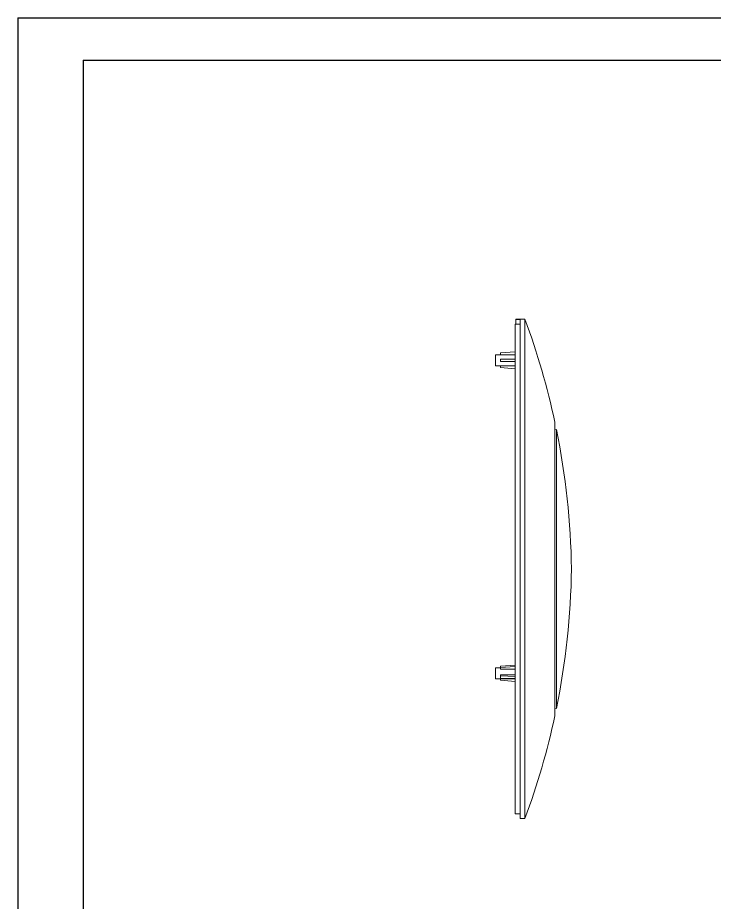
# Model space of a CAD drawing. Header units: inches. Extents: x 725 to 5279, y 573 to 1304.
# Drawn here: x 1937.9 to 2222.7, y 942.9 to 1304.4 of the extents above; entities that cross this region are included whole.
import ezdxf

# ---------------------------------------------------------------- set-up
doc = ezdxf.new("R2010")
doc.units = ezdxf.units.IN

msp = doc.modelspace()

# ---------------------------------------------------------------- linework, layer by layer
for p, q in [((1937.877052437469, 1304.355574890009), (2972.284018504673, 1304.355574890009)), ((1937.877052437469, 1304.355574890009), (1937.877052437469, 572.9567099940082)), ((1964.643413013466, 1286.941316202009), (2954.869759816673, 1286.941316202009)), ((1964.643413013466, 1286.941316202009), (1964.643413013466, 590.3709686820101))]:
    msp.add_line(p, q)
at = {"color": 7, "linetype": 'Continuous', "lineweight": 15}
for p, q in [((2141.457570382252, 1179.112885124232), (2141.257570382251, 1179.112885124232)), ((2141.257570382251, 979.1128851242315), (2141.257570382251, 1179.112885124232)), ((2145.257570382251, 1181.112885124232), (2141.457570382252, 1181.112885124232)), ((2141.457570382252, 1181.112836104612), (2141.457570382252, 1181.112885124232)), ((2141.457570382252, 1179.112835124219), (2141.457570382252, 1181.112836104612)), ((2143.257570382251, 977.1128851242315), (2143.257570382251, 1181.082243266763)), ((2145.257570382251, 977.1128851242315), (2145.257570382251, 1181.112885124232)), ((2141.257570382251, 1167.887817105387), (2135.257570382252, 1167.362885124232)), ((2135.257570382252, 1166.612885124232), (2133.257570382252, 1166.612885124232)), ((2133.257570382252, 1166.612885124232), (2133.257570382252, 1162.112885124232)), ((2135.257570382252, 1166.556626221079), (2135.257570382252, 1167.362885124232)), ((2141.257570382251, 1166.556626221079), (2135.257570382252, 1166.556626221079)), ((2135.257570382252, 1163.862885124232), (2135.257570382252, 1164.862885124232)), ((2141.257570382251, 1164.862885124232), (2135.257570382252, 1164.862885124232)), ((2133.257570382252, 1162.112885124232), (2135.257570382252, 1162.112885124232)), ((2141.257570382251, 1163.862885124232), (2135.257570382252, 1163.862885124232)), ((2135.257570382252, 1162.169144027383), (2141.257570382251, 1162.169144027383)), ((2135.257570382252, 1161.362885124232), (2135.257570382252, 1162.169144027383)), ((2141.257570382251, 1160.837953143076), (2135.257570382252, 1161.362885124232)), ((2157.498763679018, 1139.112885124232), (2157.498763679018, 1019.112885124232)), ((2158.127445459571, 1136.112885124232), (2157.498763679018, 1135.984442198438)), ((2158.127445459571, 1136.112885124231), (2158.127445459571, 1022.112885124232)), ((2135.257570382252, 1038.737885124232), (2133.257570382252, 1038.737885124232)), ((2133.257570382252, 1038.737885124232), (2133.257570382252, 1035.362885124232)), ((2141.257570382251, 1039.790565766525), (2135.257570382252, 1039.335961335586)), ((2135.257570382252, 1038.835961335586), (2135.257570382252, 1039.335961335586)), ((2141.257570382251, 1039.290565766525), (2135.257570382252, 1038.835961335586)), ((2135.257570382252, 1038.137720643429), (2135.257570382252, 1038.835961335586)), ((2141.257570382251, 1038.137720643429), (2135.257570382252, 1038.137720643429)), ((2133.257570382252, 1035.362885124232), (2133.257570382252, 1034.237885124232)), ((2133.257570382252, 1034.237885124232), (2141.257570382251, 1034.237885124232)), ((2135.257570382252, 1035.420897826124), (2135.257570382252, 1035.8240272777)), ((2135.257570382252, 1035.8240272777), (2141.257570382251, 1035.8240272777)), ((2135.257570382252, 1034.554872422339), (2135.257570382252, 1035.420897826124)), ((2141.257570382251, 1035.158431835547), (2135.257570382252, 1035.420897826124)), ((2141.257570382251, 1034.292406431762), (2135.257570382252, 1034.554872422339)), ((2135.257570382252, 1033.639808912879), (2135.257570382252, 1034.237885124232)), ((2141.257570382251, 1033.185204481939), (2135.257570382252, 1033.639808912879)), ((2157.498763679018, 1022.241328050025), (2158.127445459571, 1022.112885124232)), ((2141.257570382251, 979.1128851242315), (2143.257570382251, 979.1128851242315)), ((2143.257570382251, 977.1128851242315), (2145.257570382251, 977.1128851242315))]:
    msp.add_line(p, q, dxfattribs=at)
for centre, radius, start, end in [((1860.174740286693, 1075.239612851529), 304.1074971075567, 12.12441377014055, 20.37385024089437), ((1860.174740286693, 1075.239612851529), 304.1074971075566, 0.7297687714938593, 11.54691468408651), ((1860.174740286693, 1082.986157396933), 304.1074971075566, 348.4530853159135, 359.2702312285061), ((1860.174740286693, 1082.986157396933), 304.1074971075567, 339.6261497591195, 347.8755862298594)]:
    msp.add_arc(centre, radius, start, end, dxfattribs=at)
for points, knots in [([(2141.457570382252, 1181.112836104612), (2141.457570382252, 1181.112570882776), (2141.500356250185, 1181.111237505623), (2141.67083141032, 1181.106771026118), (2141.79522056499, 1181.103733145292), (2142.117960073427, 1181.096978532169), (2142.311888138857, 1181.0933703021), (2142.642972352091, 1181.088518740371), (2142.760447312938, 1181.086993146287), (2143.002375994301, 1181.084326831651), (2143.12772109052, 1181.083171798402), (2143.257570382251, 1181.082243266763)], [0, 0, 0, 0, 0.25, 0.25, 0.5, 0.5, 0.75, 0.75, 0.875, 0.875, 1, 1, 1, 1]), ([(2143.257570382251, 1179.081630239892), (2142.997871009082, 1179.083524473196), (2142.757154746121, 1179.086330994308), (2142.31338136372, 1179.092951329306), (2142.120234177055, 1179.096615642177), (2141.796928964678, 1179.103509830218), (2141.671812367685, 1179.106624508046), (2141.544021802286, 1179.110036650733), (2141.511502984546, 1179.110965433994), (2141.468475771981, 1179.112291753064), (2141.457570382252, 1179.112699860722), (2141.457570382252, 1179.112835124219)], [0, 0, 0, 0, 0.2500000000000001, 0.2500000000000001, 0.5000000000000001, 0.5000000000000001, 0.7499999999999999, 0.7499999999999999, 0.875, 0.875, 1, 1, 1, 1])]:
    msp.add_open_spline(points, degree=3, knots=knots, dxfattribs=at)

doc.saveas('drawing.dxf')
